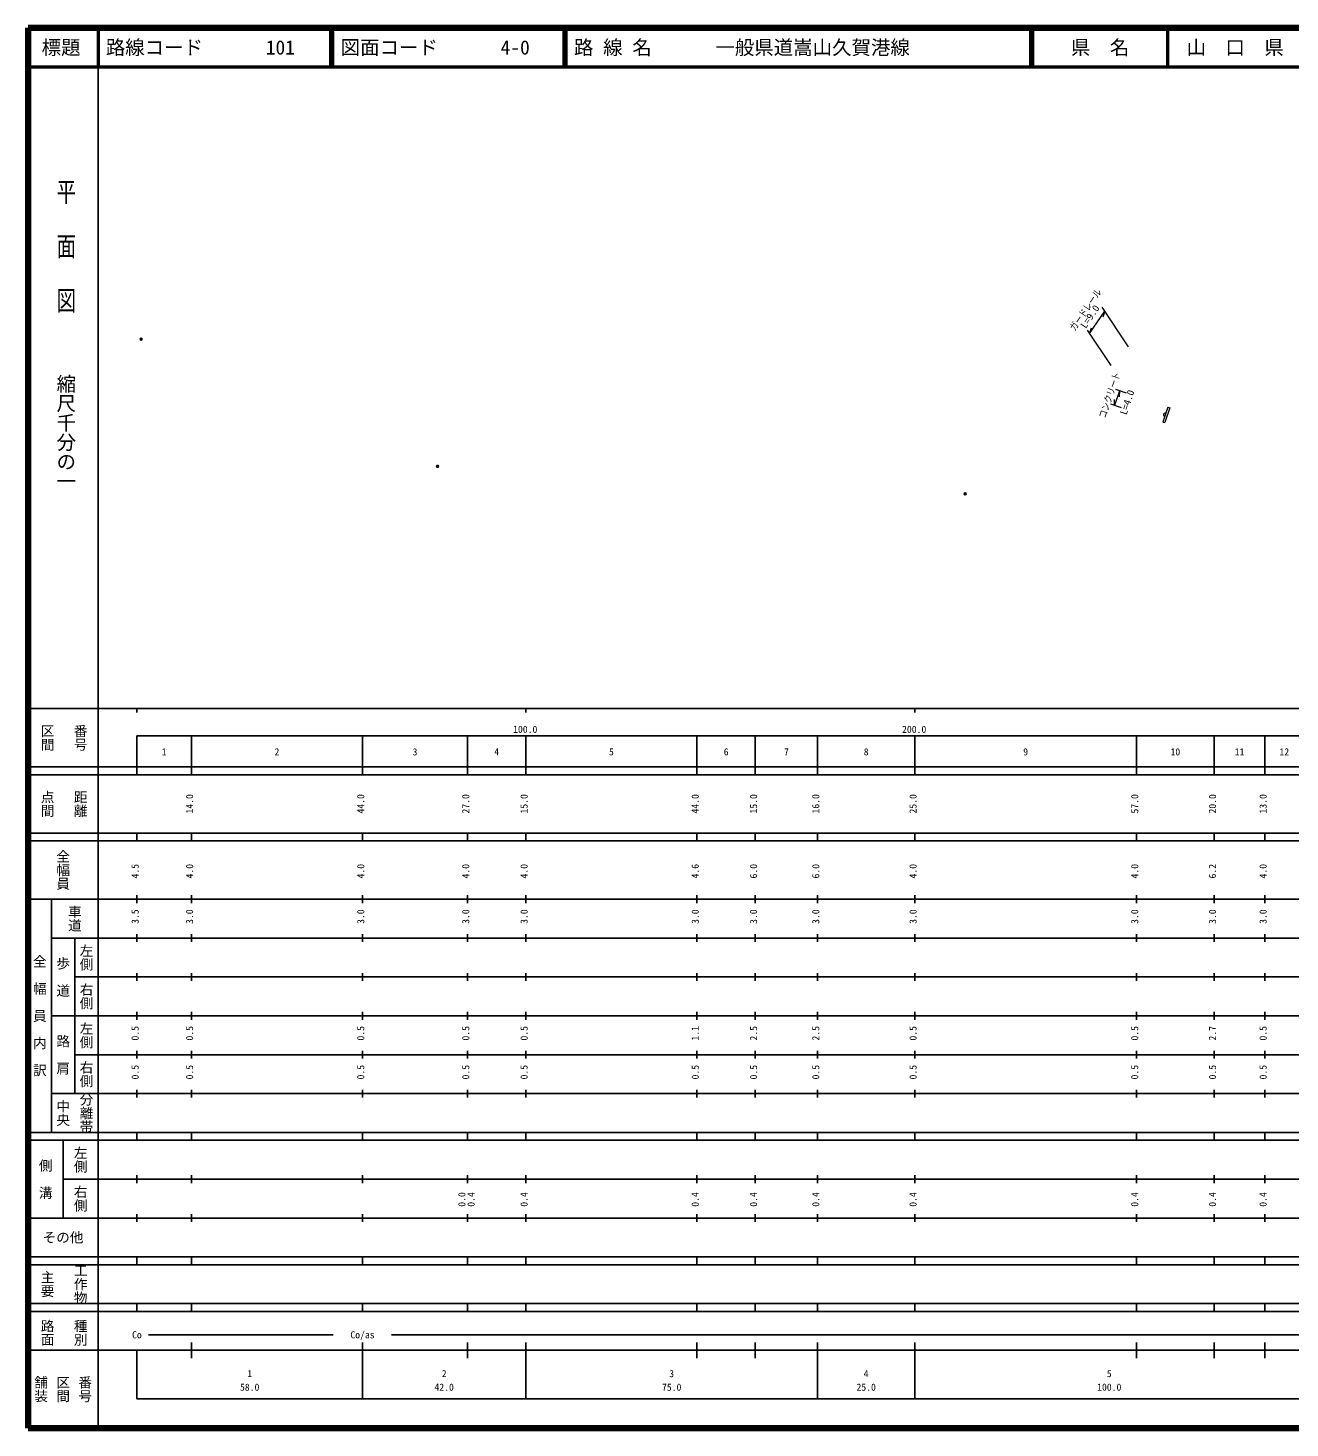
# Model space of a CAD drawing. Units: millimetres on the paper, with parts at other scales. Extents: x 40 to 680, y 20 to 380.
# Drawn here: x 40 to 364.5, y 20 to 380 of the extents above; entities that cross this region are included whole.
import ezdxf
from ezdxf.enums import TextEntityAlignment as Align

# ---------------------------------------------------------------- set-up
doc = ezdxf.new("R2010")
doc.units = ezdxf.units.MM
doc.header["$PDMODE"] = 32
doc.header["$PDSIZE"] = 0.5
for name, color, linetype, lineweight in [('M-BGD', 7, 'Continuous', 13), ('M-STR-HTXT', 7, 'Continuous', 13), ('M-TTL', 2, 'Continuous', 140), ('M-TTL-BAND', 7, 'Continuous', 25), ('M-TTL-LINE', 7, 'Continuous', 50)]:
    doc.layers.add(name, color=color, linetype=linetype, lineweight=lineweight)
doc.layers.add('M-OTRS', color=6, linetype='Continuous')
doc.layers.add('M-TTL-TXT', color=7, linetype='Continuous')
doc.styles.add('@ＭＳ ゴシック', font='')
doc.styles.add('ＭＳ ゴシック', font='')
doc.styles.get('@ＭＳ ゴシック').set_extended_font_data('@MS Gothic')
doc.styles.get('ＭＳ ゴシック').set_extended_font_data('MS Gothic')

msp = doc.modelspace()

# ---------------------------------------------------------------- linework, layer by layer
at = {"layer": 'M-BGD'}
for p, q in [((333.057, 282.47), (331.772, 278.682)), ((333.53, 282.309), (332.245, 278.521)), ((333.057, 282.47), (333.53, 282.309)), ((331.772, 278.682), (332.245, 278.521))]:
    msp.add_line(p, q, dxfattribs=at)
msp.add_lwpolyline([(332.254, 280.102), (332.158, 280.177), (332.085, 280.265), (332.011, 280.39), (331.989, 280.514), (331.994, 280.636), (332.044, 280.783), (332.115, 280.883), (332.207, 280.968), (332.342, 281.025), (332.454, 281.051), (332.575, 281.049)], dxfattribs=at)
at = {"layer": 'M-OTRS'}
for p in [(69.065, 300.014), (145.318, 267.286), (280.982, 260.231)]:
    msp.add_point(p, dxfattribs=at)
at = {"layer": 'M-STR-HTXT'}
for p, q in [((312.948, 301.443), (316.856, 307.154)), ((322.971, 298.041), (316.169, 308.177)), ((316.856, 307.154), (316.364, 305.672)), ((312.948, 301.443), (313.439, 302.924)), ((318.474, 293.209), (312.391, 302.273)), ((320.597, 286.695), (319.312, 282.907)), ((319.312, 282.907), (319.385, 284.466)), ((322.427, 286.075), (319.65, 287.017)), ((320.597, 286.695), (320.523, 285.136)), ((321.143, 282.287), (318.365, 283.229))]:
    msp.add_line(p, q, dxfattribs=at)
at = {"layer": 'M-TTL'}
for p, q in [((40, 380), (40, 20)), ((680, 380), (40, 380)), ((40, 20), (680, 20))]:
    msp.add_line(p, q, dxfattribs=at)
at = {"layer": 'M-TTL-BAND'}
for p, q in [((58, 370), (58, 20)), ((40, 205), (579, 205)), ((68, 205), (68, 204)), ((168, 205), (168, 204)), ((268, 205), (268, 204)), ((68, 198), (579, 198)), ((68, 198), (68, 188)), ((82, 188), (82, 198)), ((126, 188), (126, 198)), ((153, 188), (153, 198)), ((168, 188), (168, 198)), ((212, 188), (212, 198)), ((227, 188), (227, 198)), ((243, 188), (243, 198)), ((268, 188), (268, 198)), ((325, 188), (325, 198)), ((345, 188), (345, 198)), ((358, 188), (358, 198)), ((40, 190), (579, 190)), ((40, 188), (579, 188)), ((40, 173), (579, 173)), ((68, 171), (68, 173)), ((82, 171), (82, 173)), ((126, 171), (126, 173)), ((153, 171), (153, 173)), ((168, 171), (168, 173)), ((212, 171), (212, 173)), ((227, 171), (227, 173)), ((243, 171), (243, 173)), ((268, 171), (268, 173)), ((325, 171), (325, 173)), ((345, 171), (345, 173)), ((358, 171), (358, 173)), ((40, 171), (579, 171)), ((40, 156), (579, 156)), ((46, 96), (46, 156)), ((68, 155), (68, 157)), ((82, 155), (82, 157)), ((126, 155), (126, 157)), ((153, 155), (153, 157)), ((168, 155), (168, 157)), ((212, 155), (212, 157)), ((227, 155), (227, 157)), ((243, 155), (243, 157)), ((268, 155), (268, 157)), ((325, 155), (325, 157)), ((345, 155), (345, 157)), ((358, 155), (358, 157)), ((46, 146), (579, 146)), ((52, 146), (52, 106)), ((68, 145), (68, 147)), ((82, 145), (82, 147)), ((126, 145), (126, 147)), ((153, 145), (153, 147)), ((168, 145), (168, 147)), ((212, 145), (212, 147)), ((227, 145), (227, 147)), ((243, 145), (243, 147)), ((268, 145), (268, 147)), ((325, 145), (325, 147)), ((345, 145), (345, 147)), ((358, 145), (358, 147)), ((68, 135), (68, 137)), ((82, 135), (82, 137)), ((126, 135), (126, 137)), ((153, 135), (153, 137)), ((168, 135), (168, 137)), ((212, 135), (212, 137)), ((227, 135), (227, 137)), ((243, 135), (243, 137)), ((268, 135), (268, 137)), ((325, 135), (325, 137)), ((345, 135), (345, 137)), ((358, 135), (358, 137)), ((52, 136), (579, 136)), ((46, 126), (579, 126)), ((68, 125), (68, 127)), ((82, 125), (82, 127)), ((126, 125), (126, 127)), ((153, 125), (153, 127)), ((168, 125), (168, 127)), ((212, 125), (212, 127)), ((227, 125), (227, 127)), ((243, 125), (243, 127)), ((268, 125), (268, 127)), ((325, 125), (325, 127)), ((345, 125), (345, 127)), ((358, 125), (358, 127)), ((52, 116), (579, 116)), ((68, 115), (68, 117)), ((82, 115), (82, 117)), ((126, 115), (126, 117)), ((153, 115), (153, 117)), ((168, 115), (168, 117)), ((212, 115), (212, 117)), ((227, 115), (227, 117)), ((243, 115), (243, 117)), ((268, 115), (268, 117)), ((325, 115), (325, 117)), ((345, 115), (345, 117)), ((358, 115), (358, 117)), ((46, 106), (579, 106)), ((68, 105), (68, 107)), ((82, 105), (82, 107)), ((126, 105), (126, 107)), ((153, 105), (153, 107)), ((168, 105), (168, 107)), ((212, 105), (212, 107)), ((227, 105), (227, 107)), ((243, 105), (243, 107)), ((268, 105), (268, 107)), ((325, 105), (325, 107)), ((345, 105), (345, 107)), ((358, 105), (358, 107)), ((40, 96), (579, 96)), ((40, 94), (579, 94)), ((49, 94), (49, 74)), ((68, 94), (68, 96)), ((82, 94), (82, 96)), ((126, 94), (126, 96)), ((153, 94), (153, 96)), ((168, 94), (168, 96)), ((212, 94), (212, 96)), ((227, 94), (227, 96)), ((243, 94), (243, 96)), ((268, 94), (268, 96)), ((325, 94), (325, 96)), ((345, 94), (345, 96)), ((358, 94), (358, 96)), ((49, 84), (579, 84)), ((68, 83), (68, 85)), ((82, 83), (82, 85)), ((126, 83), (126, 85)), ((153, 83), (153, 85)), ((168, 83), (168, 85)), ((212, 83), (212, 85)), ((227, 83), (227, 85)), ((243, 83), (243, 85)), ((268, 83), (268, 85)), ((325, 83), (325, 85)), ((345, 83), (345, 85)), ((358, 83), (358, 85)), ((40, 74), (579, 74)), ((68, 73), (68, 75)), ((82, 73), (82, 75)), ((126, 73), (126, 75)), ((153, 73), (153, 75)), ((168, 73), (168, 75)), ((212, 73), (212, 75)), ((227, 73), (227, 75)), ((243, 73), (243, 75)), ((268, 73), (268, 75)), ((325, 73), (325, 75)), ((345, 73), (345, 75)), ((358, 73), (358, 75)), ((40, 64), (579, 64)), ((40, 62), (579, 62)), ((68, 62), (68, 64)), ((82, 62), (82, 64)), ((126, 62), (126, 64)), ((153, 62), (153, 64)), ((168, 62), (168, 64)), ((212, 62), (212, 64)), ((227, 62), (227, 64)), ((243, 62), (243, 64)), ((268, 62), (268, 64)), ((325, 62), (325, 64)), ((345, 62), (345, 64)), ((358, 62), (358, 64)), ((40, 52), (579, 52)), ((68, 50), (68, 52)), ((82, 50), (82, 52)), ((126, 50), (126, 52)), ((153, 50), (153, 52)), ((168, 50), (168, 52)), ((212, 50), (212, 52)), ((227, 50), (227, 52)), ((243, 50), (243, 52)), ((268, 50), (268, 52)), ((325, 50), (325, 52)), ((345, 50), (345, 52)), ((358, 50), (358, 52)), ((40, 50), (579, 50)), ((71, 44), (118.5, 44)), ((133.5, 44), (565, 44)), ((40, 40), (579, 40)), ((68, 40), (68, 27.5)), ((82, 38), (82, 42)), ((126, 27.5), (126, 42)), ((153, 38), (153, 42)), ((168, 27.5), (168, 42)), ((212, 38), (212, 42)), ((227, 38), (227, 42)), ((243, 27.5), (243, 42)), ((268, 27.5), (268, 42)), ((325, 38), (325, 42)), ((345, 38), (345, 42)), ((358, 38), (358, 42)), ((68, 27.5), (579, 27.5))]:
    msp.add_line(p, q, dxfattribs=at)
at = {"layer": 'M-TTL-LINE'}
for p, q in [((58, 380), (58, 370)), ((117.75, 380), (117.75, 370)), ((118.25, 380), (118.25, 370)), ((177.75, 380), (177.75, 370)), ((178.25, 380), (178.25, 370)), ((297.75, 380), (297.75, 370)), ((298.25, 380), (298.25, 370)), ((333, 380), (333, 370)), ((40, 370), (680, 370))]:
    msp.add_line(p, q, dxfattribs=at)

# ---------------------------------------------------------------- texts
at = {"layer": 'M-STR-HTXT', "style": 'ＭＳ ゴシック'}
for s, rotation, width, p in [('ガードレール', 55.618, 0.8, (309.623, 301.647)), ('L=9.0', 55.618, 1.05, (312.391, 302.273)), ('コンクリート', 71.265, 0.8, (317.507, 279.286)), ('コンクリート', 71.265, 0.8, (317.507, 279.286)), ('L=4.0', 71.265, 1.05, (322.937, 280.178))]:
    msp.add_text(s, height=1.833, rotation=rotation, dxfattribs=dict(at, width=width)).set_placement(p, align=Align.BOTTOM_LEFT)
at = {"layer": 'M-TTL-BAND', "style": '@ＭＳ ゴシック', "width": 1.4}
msp.add_text('平  面  図', height=3.666, rotation=270, dxfattribs=at).set_placement((49.777, 306.475), align=Align.MIDDLE_RIGHT)
at = {"layer": 'M-TTL-BAND', "style": '@ＭＳ ゴシック'}
msp.add_text('縮尺千分の一', height=3.666, rotation=270, dxfattribs=at).set_placement((49.777, 261.03), align=Align.MIDDLE_RIGHT)
for s, p in [('区間', (45, 197.5)), ('番号', (53.5, 197.5)), ('点間', (45, 180.5)), ('距離', (53.5, 180.5)), ('全幅員', (49, 163.5)), ('車道', (52, 151)), ('左側', (55, 141)), ('全\u3000幅\u3000員\u3000内\u3000訳', (43, 126)), ('歩\u3000道', (49, 136)), ('右側', (55, 131)), ('左側', (55, 121)), ('路\u3000肩', (49, 116)), ('右側', (55, 111)), ('分離帯', (55, 101)), ('中央', (49, 101)), ('左側', (53.5, 89)), ('側\u3000溝', (44.5, 84)), ('右側', (53.5, 79)), ('工作物', (53.5, 57)), ('主要', (45, 57)), ('路面', (45, 44.5)), ('種別', (53.5, 44.5)), ('舗装', (43.333, 30)), ('区間', (49, 30)), ('番号', (54.667, 30))]:
    msp.add_text(s, height=2.566, rotation=270, dxfattribs=at).set_placement(p, align=Align.MIDDLE_CENTER)
at = {"layer": 'M-TTL-BAND', "style": 'ＭＳ ゴシック'}
for s, p in [('100.0', (167.844, 198.195)), ('200.0', (267.844, 198.195)), ('1', (75, 192.405)), ('2', (104, 192.405)), ('3', (139.5, 192.405)), ('4', (160.5, 192.405)), ('5', (190, 192.405)), ('6', (219.5, 192.405)), ('7', (235, 192.405)), ('8', (255.5, 192.405)), ('9', (296.5, 192.405)), ('10', (335, 192.405)), ('11', (351.5, 192.405)), ('12', (363, 192.405)), ('Co', (68, 42.5)), ('Co/as', (126, 42.5)), ('1', (97, 32.523)), ('2', (147, 32.523)), ('3', (205.5, 32.523)), ('4', (255.5, 32.523)), ('5', (318, 32.523)), ('58.0', (97, 29.033)), ('42.0', (147, 29.033)), ('75.0', (205.5, 29.033)), ('25.0', (255.5, 29.033)), ('100.0', (318, 29.033))]:
    msp.add_text(s, height=1.833, dxfattribs=at).set_placement(p, align=Align.BOTTOM_CENTER)
for s, p in [('14.0', (83, 180.5)), ('44.0', (127, 180.5)), ('27.0', (154, 180.5)), ('15.0', (169, 180.5)), ('44.0', (213, 180.5)), ('15.0', (228, 180.5)), ('16.0', (244, 180.5)), ('25.0', (269, 180.5)), ('57.0', (326, 180.5)), ('20.0', (346, 180.5)), ('13.0', (359, 180.5)), ('4.5', (69, 163.174)), ('4.0', (83, 163.174)), ('4.0', (127, 163.174)), ('4.0', (154, 163.174)), ('4.0', (169, 163.174)), ('4.6', (213, 163.174)), ('6.0', (228, 163.174)), ('6.0', (244, 163.174)), ('4.0', (269, 163.174)), ('4.0', (326, 163.174)), ('6.2', (346, 163.174)), ('4.0', (359, 163.174)), ('3.5', (69, 151.5)), ('3.0', (83, 151.5)), ('3.0', (127, 151.5)), ('3.0', (154, 151.5)), ('3.0', (169, 151.5)), ('3.0', (213, 151.5)), ('3.0', (228, 151.5)), ('3.0', (244, 151.5)), ('3.0', (269, 151.5)), ('3.0', (326, 151.5)), ('3.0', (346, 151.5)), ('3.0', (359, 151.5)), ('0.5', (69, 121.5)), ('0.5', (83, 121.5)), ('0.5', (127, 121.5)), ('0.5', (154, 121.5)), ('0.5', (169, 121.5)), ('1.1', (213, 121.5)), ('2.5', (228, 121.5)), ('2.5', (244, 121.5)), ('0.5', (269, 121.5)), ('0.5', (326, 121.5)), ('2.7', (346, 121.5)), ('0.5', (359, 121.5)), ('0.5', (69, 111.5)), ('0.5', (83, 111.5)), ('0.5', (127, 111.5)), ('0.5', (154, 111.5)), ('0.5', (169, 111.5)), ('0.5', (213, 111.5)), ('0.5', (228, 111.5)), ('0.5', (244, 111.5)), ('0.5', (269, 111.5)), ('0.5', (326, 111.5)), ('0.5', (346, 111.5)), ('0.5', (359, 111.5)), ('0.0', (153, 78.764)), ('0.4', (155.37, 78.764)), ('0.4', (169, 78.764)), ('0.4', (213, 78.764)), ('0.4', (228, 78.764)), ('0.4', (244, 78.764)), ('0.4', (269, 78.764)), ('0.4', (326, 78.764)), ('0.4', (346, 78.764)), ('0.4', (359, 78.764))]:
    msp.add_text(s, height=1.833, rotation=90, dxfattribs=at).set_placement(p, align=Align.BOTTOM_CENTER)
msp.add_text('その他', height=2.566, dxfattribs=at).set_placement((49, 69), align=Align.MIDDLE_CENTER)
at = {"layer": 'M-TTL-TXT', "style": 'ＭＳ ゴシック'}
for s, p in [('標題', (48.5, 375)), ('県\u3000名', (315.625, 375)), ('山\u3000口\u3000県', (350.375, 375))]:
    msp.add_text(s, height=3.666, dxfattribs=at).set_placement(p, align=Align.MIDDLE_CENTER)
for s, p in [('路線コード', (60, 375)), ('101', (101.142, 375)), ('図面コード', (120.38, 375)), ('4-0', (161.521, 375)), ('路 線 名', (180.38, 375)), ('一般県道嵩山久賀港線', (216.734, 375))]:
    msp.add_text(s, height=3.666, dxfattribs=at).set_placement(p, align=Align.MIDDLE_LEFT)

doc.saveas('drawing.dxf')
